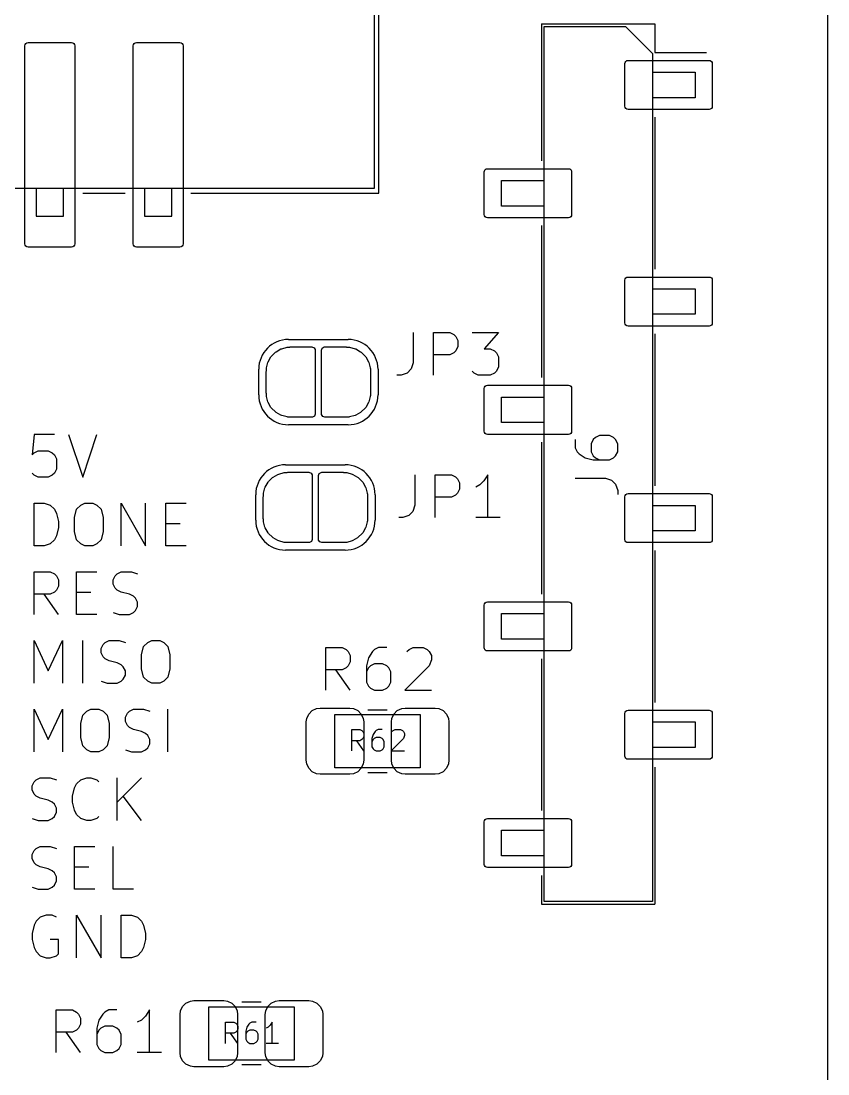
# Model space of a CAD drawing. Header units: millimetres. Extents: x 132 to 276, y -210 to -42.
# Drawn here: x 256.56 to 275.5, y -101.75 to -77.06 of the extents above; entities that cross this region are included whole.
import ezdxf

# ---------------------------------------------------------------- set-up
doc = ezdxf.new("R2010")
doc.units = ezdxf.units.MM
for name, color, linetype in [('BLACK', 7, 'CONTINUOUS'), ('GRAY3', 9, 'CONTINUOUS'), ('LYELLOW', 51, 'CONTINUOUS'), ('WHITE', 7, 'CONTINUOUS')]:
    doc.layers.add(name, color=color, linetype=linetype)

msp = doc.modelspace()

# ---------------------------------------------------------------- linework, layer by layer
at = {"layer": 'BLACK', "linetype": 'CONTINUOUS'}
for p, q in [((256.655, -77.64), (256.660709, -77.611299)), ((256.655, -82.29), (256.655, -77.64)), ((256.660709, -77.611299), (256.676967, -77.586967)), ((256.676967, -77.586967), (256.701299, -77.570709)), ((256.701299, -77.570709), (256.73, -77.565)), ((256.73, -77.565), (257.75, -77.565)), ((257.75, -77.565), (257.778701, -77.570709)), ((257.778701, -77.570709), (257.803033, -77.586967)), ((257.803033, -77.586967), (257.819291, -77.611299)), ((257.819291, -77.611299), (257.825, -77.64)), ((257.825, -77.64), (257.825, -82.29)), ((259.195, -77.64), (259.200709, -77.611299)), ((259.195, -82.29), (259.195, -77.64)), ((259.200709, -77.611299), (259.216967, -77.586967)), ((259.216967, -77.586967), (259.241299, -77.570709)), ((259.241299, -77.570709), (259.27, -77.565)), ((259.27, -77.565), (260.29, -77.565)), ((260.29, -77.565), (260.318701, -77.570709)), ((260.318701, -77.570709), (260.343033, -77.586967)), ((260.343033, -77.586967), (260.359291, -77.611299)), ((260.359291, -77.611299), (260.365, -77.64)), ((260.365, -77.64), (260.365, -82.29)), ((270.740709, -78.031299), (270.756967, -78.006967)), ((270.756967, -78.006967), (270.781299, -77.990709)), ((270.781299, -77.990709), (270.81, -77.985)), ((270.81, -77.985), (272.71, -77.985)), ((272.71, -77.985), (272.738701, -77.990709)), ((272.738701, -77.990709), (272.763033, -78.006967)), ((272.763033, -78.006967), (272.779291, -78.031299)), ((270.735, -78.06), (270.740709, -78.031299)), ((270.735, -79.06), (270.735, -78.06)), ((272.779291, -78.031299), (272.785, -78.06)), ((272.785, -78.06), (272.785, -79.06)), ((270.740709, -79.088701), (270.735, -79.06)), ((270.756967, -79.113033), (270.740709, -79.088701)), ((270.781299, -79.129291), (270.756967, -79.113033)), ((270.81, -79.135), (270.781299, -79.129291)), ((272.71, -79.135), (270.81, -79.135)), ((272.738701, -79.129291), (272.71, -79.135)), ((272.763033, -79.113033), (272.738701, -79.129291)), ((272.779291, -79.088701), (272.763033, -79.113033)), ((272.785, -79.06), (272.779291, -79.088701)), ((267.435, -80.6), (267.440709, -80.571299)), ((267.435, -81.6), (267.435, -80.6)), ((267.440709, -80.571299), (267.456967, -80.546967)), ((267.456967, -80.546967), (267.481299, -80.530709)), ((267.481299, -80.530709), (267.51, -80.525)), ((267.51, -80.525), (269.41, -80.525)), ((269.41, -80.525), (269.438701, -80.530709)), ((269.438701, -80.530709), (269.463033, -80.546967)), ((269.463033, -80.546967), (269.479291, -80.571299)), ((269.479291, -80.571299), (269.485, -80.6)), ((269.485, -80.6), (269.485, -81.6)), ((267.440709, -81.628701), (267.435, -81.6)), ((267.456967, -81.653033), (267.440709, -81.628701)), ((267.481299, -81.669291), (267.456967, -81.653033)), ((267.51, -81.675), (267.481299, -81.669291)), ((269.41, -81.675), (267.51, -81.675)), ((269.438701, -81.669291), (269.41, -81.675)), ((269.463033, -81.653033), (269.438701, -81.669291)), ((269.479291, -81.628701), (269.463033, -81.653033)), ((269.485, -81.6), (269.479291, -81.628701)), ((256.660709, -82.318701), (256.655, -82.29)), ((256.676967, -82.343033), (256.660709, -82.318701)), ((256.701299, -82.359291), (256.676967, -82.343033)), ((256.73, -82.365), (256.701299, -82.359291)), ((257.75, -82.365), (256.73, -82.365)), ((257.778701, -82.359291), (257.75, -82.365)), ((257.803033, -82.343033), (257.778701, -82.359291)), ((257.819291, -82.318701), (257.803033, -82.343033)), ((257.825, -82.29), (257.819291, -82.318701)), ((259.200709, -82.318701), (259.195, -82.29)), ((259.216967, -82.343033), (259.200709, -82.318701)), ((259.241299, -82.359291), (259.216967, -82.343033)), ((259.27, -82.365), (259.241299, -82.359291)), ((260.29, -82.365), (259.27, -82.365)), ((260.318701, -82.359291), (260.29, -82.365)), ((260.343033, -82.343033), (260.318701, -82.359291)), ((260.359291, -82.318701), (260.343033, -82.343033)), ((260.365, -82.29), (260.359291, -82.318701)), ((270.735, -83.14), (270.740709, -83.111299)), ((270.735, -84.14), (270.735, -83.14)), ((270.740709, -83.111299), (270.756967, -83.086967)), ((270.756967, -83.086967), (270.781299, -83.070709)), ((270.781299, -83.070709), (270.81, -83.065)), ((270.81, -83.065), (272.71, -83.065)), ((272.71, -83.065), (272.738701, -83.070709)), ((272.738701, -83.070709), (272.763033, -83.086967)), ((272.763033, -83.086967), (272.779291, -83.111299)), ((272.779291, -83.111299), (272.785, -83.14)), ((272.785, -83.14), (272.785, -84.14)), ((270.740709, -84.168701), (270.735, -84.14)), ((270.756967, -84.193033), (270.740709, -84.168701)), ((270.781299, -84.209291), (270.756967, -84.193033)), ((272.763033, -84.193033), (272.738701, -84.209291)), ((272.779291, -84.168701), (272.763033, -84.193033)), ((272.785, -84.14), (272.779291, -84.168701)), ((270.81, -84.215), (270.781299, -84.209291)), ((272.71, -84.215), (270.81, -84.215)), ((272.738701, -84.209291), (272.71, -84.215)), ((262.363108, -85.051158), (262.428371, -84.938119)), ((262.428371, -84.938119), (262.44029, -84.922586)), ((262.44029, -84.922586), (262.532586, -84.83029)), ((262.532586, -84.83029), (262.548119, -84.818371)), ((262.548119, -84.818371), (262.661158, -84.753108)), ((262.661158, -84.753108), (262.679247, -84.745615)), ((262.679247, -84.745615), (262.805326, -84.711833)), ((262.805326, -84.711833), (262.824737, -84.709278)), ((262.824737, -84.709278), (262.871539, -84.709278)), ((262.871539, -84.709278), (262.876976, -84.706139)), ((262.876976, -84.706139), (262.89, -84.705)), ((262.89, -84.705), (263.39, -84.705)), ((263.39, -84.705), (263.438209, -84.722547)), ((263.438209, -84.722547), (263.463861, -84.766976)), ((263.463861, -84.766976), (263.465, -84.78)), ((263.465, -84.78), (263.465, -86.28)), ((263.615, -84.78), (263.632547, -84.731791)), ((263.615, -86.28), (263.615, -84.78)), ((263.632547, -84.731791), (263.676976, -84.706139)), ((263.676976, -84.706139), (263.69, -84.705)), ((263.69, -84.705), (264.19, -84.705)), ((264.19, -84.705), (264.201753, -84.709278)), ((264.201753, -84.709278), (264.255263, -84.709278)), ((264.255263, -84.709278), (264.274674, -84.711833)), ((264.274674, -84.711833), (264.400753, -84.745615)), ((264.400753, -84.745615), (264.418842, -84.753108)), ((264.418842, -84.753108), (264.531881, -84.818371)), ((264.531881, -84.818371), (264.547414, -84.83029)), ((264.547414, -84.83029), (264.63971, -84.922586)), ((264.63971, -84.922586), (264.651629, -84.938119)), ((264.651629, -84.938119), (264.716892, -85.051158)), ((262.321833, -85.195326), (262.355615, -85.069247)), ((262.355615, -85.069247), (262.363108, -85.051158)), ((264.716892, -85.051158), (264.724385, -85.069247)), ((264.724385, -85.069247), (264.758167, -85.195326)), ((262.315, -85.28), (262.319278, -85.268246)), ((262.315, -85.78), (262.315, -85.28)), ((262.319278, -85.214737), (262.321833, -85.195326)), ((262.319278, -85.268246), (262.319278, -85.214737)), ((264.758167, -85.195326), (264.760722, -85.214737)), ((264.760722, -85.214737), (264.760722, -85.261539)), ((264.760722, -85.261539), (264.763861, -85.266976)), ((264.763861, -85.266976), (264.765, -85.28)), ((264.765, -85.28), (264.765, -85.78)), ((267.435, -85.68), (267.440709, -85.651299)), ((267.435, -86.68), (267.435, -85.68)), ((267.440709, -85.651299), (267.456967, -85.626967)), ((267.456967, -85.626967), (267.481299, -85.610709)), ((267.481299, -85.610709), (267.51, -85.605)), ((267.51, -85.605), (269.41, -85.605)), ((269.41, -85.605), (269.438701, -85.610709)), ((269.438701, -85.610709), (269.463033, -85.626967)), ((269.463033, -85.626967), (269.479291, -85.651299)), ((269.479291, -85.651299), (269.485, -85.68)), ((269.485, -85.68), (269.485, -86.68)), ((262.316139, -85.793024), (262.315, -85.78)), ((262.319278, -85.79846), (262.316139, -85.793024)), ((262.319278, -85.845263), (262.319278, -85.79846)), ((262.321833, -85.864674), (262.319278, -85.845263)), ((262.355615, -85.990753), (262.321833, -85.864674)), ((264.758167, -85.864674), (264.724385, -85.990753)), ((264.760722, -85.845263), (264.758167, -85.864674)), ((264.765, -85.78), (264.760722, -85.791753)), ((264.760722, -85.791753), (264.760722, -85.845263)), ((262.363108, -86.008842), (262.355615, -85.990753)), ((262.428371, -86.121881), (262.363108, -86.008842)), ((262.44029, -86.137414), (262.428371, -86.121881)), ((262.532586, -86.22971), (262.44029, -86.137414)), ((264.63971, -86.137414), (264.547414, -86.22971)), ((264.651629, -86.121881), (264.63971, -86.137414)), ((264.716892, -86.008842), (264.651629, -86.121881)), ((264.724385, -85.990753), (264.716892, -86.008842)), ((262.548119, -86.241629), (262.532586, -86.22971)), ((262.661158, -86.306892), (262.548119, -86.241629)), ((262.679247, -86.314385), (262.661158, -86.306892)), ((262.805326, -86.348167), (262.679247, -86.314385)), ((262.824737, -86.350722), (262.805326, -86.348167)), ((262.878247, -86.350722), (262.824737, -86.350722)), ((262.89, -86.355), (262.878247, -86.350722)), ((263.39, -86.355), (262.89, -86.355)), ((263.403024, -86.353861), (263.39, -86.355)), ((263.447453, -86.328209), (263.403024, -86.353861)), ((263.465, -86.28), (263.447453, -86.328209)), ((263.616139, -86.293024), (263.615, -86.28)), ((263.641791, -86.337453), (263.616139, -86.293024)), ((263.69, -86.355), (263.641791, -86.337453)), ((264.19, -86.355), (263.69, -86.355)), ((264.203024, -86.353861), (264.19, -86.355)), ((264.208461, -86.350722), (264.203024, -86.353861)), ((264.255263, -86.350722), (264.208461, -86.350722)), ((264.274674, -86.348167), (264.255263, -86.350722)), ((264.400753, -86.314385), (264.274674, -86.348167)), ((264.418842, -86.306892), (264.400753, -86.314385)), ((264.531881, -86.241629), (264.418842, -86.306892)), ((264.547414, -86.22971), (264.531881, -86.241629)), ((267.440709, -86.708701), (267.435, -86.68)), ((267.456967, -86.733033), (267.440709, -86.708701)), ((267.481299, -86.749291), (267.456967, -86.733033)), ((267.51, -86.755), (267.481299, -86.749291)), ((269.41, -86.755), (267.51, -86.755)), ((269.438701, -86.749291), (269.41, -86.755)), ((269.463033, -86.733033), (269.438701, -86.749291)), ((269.479291, -86.708701), (269.463033, -86.733033)), ((269.485, -86.68), (269.479291, -86.708701)), ((262.609247, -87.685615), (262.735326, -87.651833)), ((262.735326, -87.651833), (262.754737, -87.649278)), ((262.754737, -87.649278), (262.801539, -87.649278)), ((262.801539, -87.649278), (262.806976, -87.646139)), ((262.806976, -87.646139), (262.82, -87.645)), ((262.82, -87.645), (263.32, -87.645)), ((263.32, -87.645), (263.368209, -87.662547)), ((263.562547, -87.671791), (263.606976, -87.646139)), ((263.606976, -87.646139), (263.62, -87.645)), ((263.62, -87.645), (264.12, -87.645)), ((264.12, -87.645), (264.131753, -87.649278)), ((264.131753, -87.649278), (264.185263, -87.649278)), ((264.185263, -87.649278), (264.204674, -87.651833)), ((264.204674, -87.651833), (264.330753, -87.685615)), ((262.293108, -87.991158), (262.358371, -87.878119)), ((262.358371, -87.878119), (262.37029, -87.862586)), ((262.37029, -87.862586), (262.462586, -87.77029)), ((262.462586, -87.77029), (262.478119, -87.758371)), ((262.478119, -87.758371), (262.591158, -87.693108)), ((262.591158, -87.693108), (262.609247, -87.685615)), ((263.368209, -87.662547), (263.393861, -87.706976)), ((263.393861, -87.706976), (263.395, -87.72)), ((263.395, -87.72), (263.395, -89.22)), ((263.545, -87.72), (263.562547, -87.671791)), ((263.545, -89.22), (263.545, -87.72)), ((264.330753, -87.685615), (264.348842, -87.693108)), ((264.348842, -87.693108), (264.461881, -87.758371)), ((264.461881, -87.758371), (264.477414, -87.77029)), ((264.477414, -87.77029), (264.56971, -87.862586)), ((264.56971, -87.862586), (264.581629, -87.878119)), ((264.581629, -87.878119), (264.646892, -87.991158)), ((262.249278, -88.154737), (262.251833, -88.135326)), ((262.251833, -88.135326), (262.285615, -88.009247)), ((262.285615, -88.009247), (262.293108, -87.991158)), ((264.646892, -87.991158), (264.654385, -88.009247)), ((264.654385, -88.009247), (264.688167, -88.135326)), ((264.688167, -88.135326), (264.690722, -88.154737)), ((270.756967, -88.166967), (270.781299, -88.150709)), ((270.781299, -88.150709), (270.81, -88.145)), ((270.81, -88.145), (272.71, -88.145)), ((272.71, -88.145), (272.738701, -88.150709)), ((272.738701, -88.150709), (272.763033, -88.166967)), ((262.245, -88.22), (262.249278, -88.208246)), ((262.245, -88.72), (262.245, -88.22)), ((262.249278, -88.208246), (262.249278, -88.154737)), ((264.690722, -88.154737), (264.690722, -88.201539)), ((264.690722, -88.201539), (264.693861, -88.206976)), ((264.693861, -88.206976), (264.695, -88.22)), ((264.695, -88.22), (264.695, -88.72)), ((270.735, -88.22), (270.740709, -88.191299)), ((270.735, -89.22), (270.735, -88.22)), ((270.740709, -88.191299), (270.756967, -88.166967)), ((272.763033, -88.166967), (272.779291, -88.191299)), ((272.779291, -88.191299), (272.785, -88.22)), ((272.785, -88.22), (272.785, -89.22)), ((262.246139, -88.733024), (262.245, -88.72)), ((262.249278, -88.73846), (262.246139, -88.733024)), ((262.249278, -88.785263), (262.249278, -88.73846)), ((262.251833, -88.804674), (262.249278, -88.785263)), ((262.285615, -88.930753), (262.251833, -88.804674)), ((264.688167, -88.804674), (264.654385, -88.930753)), ((264.690722, -88.785263), (264.688167, -88.804674)), ((264.695, -88.72), (264.690722, -88.731753)), ((264.690722, -88.731753), (264.690722, -88.785263)), ((262.293108, -88.948842), (262.285615, -88.930753)), ((262.358371, -89.061881), (262.293108, -88.948842)), ((262.37029, -89.077414), (262.358371, -89.061881)), ((262.462586, -89.16971), (262.37029, -89.077414)), ((264.56971, -89.077414), (264.477414, -89.16971)), ((264.581629, -89.061881), (264.56971, -89.077414)), ((264.646892, -88.948842), (264.581629, -89.061881)), ((264.654385, -88.930753), (264.646892, -88.948842)), ((262.478119, -89.181629), (262.462586, -89.16971)), ((262.591158, -89.246892), (262.478119, -89.181629)), ((262.609247, -89.254385), (262.591158, -89.246892)), ((262.735326, -89.288167), (262.609247, -89.254385)), ((262.754737, -89.290722), (262.735326, -89.288167)), ((262.808247, -89.290722), (262.754737, -89.290722)), ((262.82, -89.295), (262.808247, -89.290722)), ((263.32, -89.295), (262.82, -89.295)), ((263.333024, -89.293861), (263.32, -89.295)), ((263.377453, -89.268209), (263.333024, -89.293861)), ((263.395, -89.22), (263.377453, -89.268209)), ((263.546139, -89.233024), (263.545, -89.22)), ((263.571791, -89.277453), (263.546139, -89.233024)), ((263.62, -89.295), (263.571791, -89.277453)), ((264.12, -89.295), (263.62, -89.295)), ((264.133024, -89.293861), (264.12, -89.295)), ((264.138461, -89.290722), (264.133024, -89.293861)), ((264.185263, -89.290722), (264.138461, -89.290722)), ((264.204674, -89.288167), (264.185263, -89.290722)), ((264.330753, -89.254385), (264.204674, -89.288167)), ((264.348842, -89.246892), (264.330753, -89.254385)), ((264.461881, -89.181629), (264.348842, -89.246892)), ((264.477414, -89.16971), (264.461881, -89.181629)), ((270.740709, -89.248701), (270.735, -89.22)), ((270.756967, -89.273033), (270.740709, -89.248701)), ((270.781299, -89.289291), (270.756967, -89.273033)), ((270.81, -89.295), (270.781299, -89.289291)), ((272.71, -89.295), (270.81, -89.295)), ((272.738701, -89.289291), (272.71, -89.295)), ((272.763033, -89.273033), (272.738701, -89.289291)), ((272.779291, -89.248701), (272.763033, -89.273033)), ((272.785, -89.22), (272.779291, -89.248701)), ((267.435, -90.76), (267.440709, -90.731299)), ((267.435, -91.76), (267.435, -90.76)), ((267.440709, -90.731299), (267.456967, -90.706967)), ((267.456967, -90.706967), (267.481299, -90.690709)), ((267.481299, -90.690709), (267.51, -90.685)), ((267.51, -90.685), (269.41, -90.685)), ((269.41, -90.685), (269.438701, -90.690709)), ((269.438701, -90.690709), (269.463033, -90.706967)), ((269.463033, -90.706967), (269.479291, -90.731299)), ((269.479291, -90.731299), (269.485, -90.76)), ((269.485, -90.76), (269.485, -91.76)), ((267.440709, -91.788701), (267.435, -91.76)), ((267.456967, -91.813033), (267.440709, -91.788701)), ((267.481299, -91.829291), (267.456967, -91.813033)), ((267.51, -91.835), (267.481299, -91.829291)), ((269.41, -91.835), (267.51, -91.835)), ((269.438701, -91.829291), (269.41, -91.835)), ((269.463033, -91.813033), (269.438701, -91.829291)), ((269.479291, -91.788701), (269.463033, -91.813033)), ((269.485, -91.76), (269.479291, -91.788701)), ((263.266074, -93.415883), (263.313775, -93.313587)), ((263.313775, -93.313587), (263.393587, -93.233775)), ((263.393587, -93.233775), (263.495883, -93.186074)), ((263.495883, -93.186074), (263.58, -93.175001)), ((263.58, -93.175001), (264.280001, -93.175)), ((264.280001, -93.175), (264.364117, -93.186074)), ((264.364117, -93.186074), (264.466413, -93.233775)), ((264.466413, -93.233775), (264.546225, -93.313587)), ((264.546225, -93.313587), (264.593926, -93.415883)), ((265.266074, -93.415883), (265.313775, -93.313587)), ((265.313775, -93.313587), (265.393587, -93.233775)), ((265.393587, -93.233775), (265.495883, -93.186074)), ((265.495883, -93.186074), (265.58, -93.175001)), ((265.58, -93.175001), (266.280001, -93.175)), ((266.280001, -93.175), (266.364117, -93.186074)), ((266.364117, -93.186074), (266.466413, -93.233775)), ((266.466413, -93.233775), (266.546225, -93.313587)), ((266.546225, -93.313587), (266.593926, -93.415883)), ((270.735, -93.3), (270.740709, -93.271299)), ((270.735, -94.3), (270.735, -93.3)), ((270.740709, -93.271299), (270.756967, -93.246967)), ((270.756967, -93.246967), (270.781299, -93.230709)), ((270.781299, -93.230709), (270.81, -93.225)), ((270.81, -93.225), (272.71, -93.225)), ((272.71, -93.225), (272.738701, -93.230709)), ((272.738701, -93.230709), (272.763033, -93.246967)), ((272.763033, -93.246967), (272.779291, -93.271299)), ((272.779291, -93.271299), (272.785, -93.3)), ((272.785, -93.3), (272.785, -94.3)), ((263.255, -93.499999), (263.266074, -93.415883)), ((263.255001, -94.4), (263.255, -93.499999)), ((264.593926, -93.415883), (264.604999, -93.5)), ((264.604999, -93.5), (264.605, -94.400001)), ((265.255, -93.499999), (265.266074, -93.415883)), ((265.255001, -94.4), (265.255, -93.499999)), ((266.593926, -93.415883), (266.604999, -93.5)), ((266.604999, -93.5), (266.605, -94.400001)), ((270.740709, -94.328701), (270.735, -94.3)), ((272.785, -94.3), (272.779291, -94.328701)), ((263.266074, -94.484117), (263.255001, -94.4)), ((263.313775, -94.586413), (263.266074, -94.484117)), ((264.593926, -94.484117), (264.546225, -94.586413)), ((264.605, -94.400001), (264.593926, -94.484117)), ((265.266074, -94.484117), (265.255001, -94.4)), ((265.313775, -94.586413), (265.266074, -94.484117)), ((266.593926, -94.484117), (266.546225, -94.586413)), ((266.605, -94.400001), (266.593926, -94.484117)), ((270.756967, -94.353033), (270.740709, -94.328701)), ((270.781299, -94.369291), (270.756967, -94.353033)), ((270.81, -94.375), (270.781299, -94.369291)), ((272.71, -94.375), (270.81, -94.375)), ((272.738701, -94.369291), (272.71, -94.375)), ((272.763033, -94.353033), (272.738701, -94.369291)), ((272.779291, -94.328701), (272.763033, -94.353033)), ((263.393587, -94.666225), (263.313775, -94.586413)), ((263.495883, -94.713926), (263.393587, -94.666225)), ((263.579999, -94.725), (263.495883, -94.713926)), ((264.28, -94.724999), (263.579999, -94.725)), ((264.364117, -94.713926), (264.28, -94.724999)), ((264.466413, -94.666225), (264.364117, -94.713926)), ((264.546225, -94.586413), (264.466413, -94.666225)), ((265.393587, -94.666225), (265.313775, -94.586413)), ((265.495883, -94.713926), (265.393587, -94.666225)), ((265.579999, -94.725), (265.495883, -94.713926)), ((266.28, -94.724999), (265.579999, -94.725)), ((266.364117, -94.713926), (266.28, -94.724999)), ((266.466413, -94.666225), (266.364117, -94.713926)), ((266.546225, -94.586413), (266.466413, -94.666225)), ((267.440709, -95.811299), (267.456967, -95.786967)), ((267.456967, -95.786967), (267.481299, -95.770709)), ((267.481299, -95.770709), (267.51, -95.765)), ((267.51, -95.765), (269.41, -95.765)), ((269.41, -95.765), (269.438701, -95.770709)), ((269.438701, -95.770709), (269.463033, -95.786967)), ((269.463033, -95.786967), (269.479291, -95.811299)), ((267.435, -95.84), (267.440709, -95.811299)), ((267.435, -96.84), (267.435, -95.84)), ((269.479291, -95.811299), (269.485, -95.84)), ((269.485, -95.84), (269.485, -96.84)), ((267.440709, -96.868701), (267.435, -96.84)), ((267.456967, -96.893033), (267.440709, -96.868701)), ((267.481299, -96.909291), (267.456967, -96.893033)), ((267.51, -96.915), (267.481299, -96.909291)), ((269.41, -96.915), (267.51, -96.915)), ((269.438701, -96.909291), (269.41, -96.915)), ((269.463033, -96.893033), (269.438701, -96.909291)), ((269.479291, -96.868701), (269.463033, -96.893033)), ((269.485, -96.84), (269.479291, -96.868701)), ((260.306074, -100.275883), (260.353775, -100.173587)), ((260.353775, -100.173587), (260.433587, -100.093775)), ((260.433587, -100.093775), (260.535883, -100.046074)), ((260.535883, -100.046074), (260.62, -100.035001)), ((260.62, -100.035001), (261.320001, -100.035)), ((261.320001, -100.035), (261.404117, -100.046074)), ((261.404117, -100.046074), (261.506413, -100.093775)), ((261.506413, -100.093775), (261.586225, -100.173587)), ((261.586225, -100.173587), (261.633926, -100.275883)), ((262.306074, -100.275883), (262.353775, -100.173587)), ((262.353775, -100.173587), (262.433587, -100.093775)), ((262.433587, -100.093775), (262.535883, -100.046074)), ((262.535883, -100.046074), (262.62, -100.035001)), ((262.62, -100.035001), (263.320001, -100.035)), ((263.320001, -100.035), (263.404117, -100.046074)), ((263.404117, -100.046074), (263.506413, -100.093775)), ((263.506413, -100.093775), (263.586225, -100.173587)), ((263.586225, -100.173587), (263.633926, -100.275883)), ((260.295, -100.359999), (260.306074, -100.275883)), ((260.295001, -101.26), (260.295, -100.359999)), ((261.633926, -100.275883), (261.644999, -100.36)), ((261.644999, -100.36), (261.645, -101.260001)), ((262.295, -100.359999), (262.306074, -100.275883)), ((262.295001, -101.26), (262.295, -100.359999)), ((263.633926, -100.275883), (263.644999, -100.36)), ((263.644999, -100.36), (263.645, -101.260001)), ((260.306074, -101.344117), (260.295001, -101.26)), ((260.353775, -101.446413), (260.306074, -101.344117)), ((260.433587, -101.526225), (260.353775, -101.446413)), ((261.586225, -101.446413), (261.506413, -101.526225)), ((261.633926, -101.344117), (261.586225, -101.446413)), ((261.645, -101.260001), (261.633926, -101.344117)), ((262.306074, -101.344117), (262.295001, -101.26)), ((262.353775, -101.446413), (262.306074, -101.344117)), ((262.433587, -101.526225), (262.353775, -101.446413)), ((263.586225, -101.446413), (263.506413, -101.526225)), ((263.633926, -101.344117), (263.586225, -101.446413)), ((263.645, -101.260001), (263.633926, -101.344117)), ((260.535883, -101.573926), (260.433587, -101.526225)), ((260.619999, -101.585), (260.535883, -101.573926)), ((261.32, -101.584999), (260.619999, -101.585)), ((261.404117, -101.573926), (261.32, -101.584999)), ((261.506413, -101.526225), (261.404117, -101.573926)), ((262.535883, -101.573926), (262.433587, -101.526225)), ((262.619999, -101.585), (262.535883, -101.573926)), ((263.32, -101.584999), (262.619999, -101.585)), ((263.404117, -101.573926), (263.32, -101.584999)), ((263.506413, -101.526225), (263.404117, -101.573926))]:
    msp.add_line(p, q, dxfattribs=at)
at = {"layer": 'GRAY3', "linetype": 'CONTINUOUS'}
for p, q in [((264.85, -72.09), (264.85, -80.99)), ((268.84, -97.71), (268.84, -77.19)), ((268.84, -77.19), (270.745, -77.19)), ((270.745, -77.19), (271.38, -77.825)), ((271.38, -77.825), (271.38, -97.71)), ((271.38, -78.26), (272.38, -78.26)), ((272.38, -78.26), (272.38, -78.86)), ((272.38, -78.86), (271.38, -78.86)), ((264.85, -80.99), (237.93, -80.99)), ((256.92, -80.99), (256.92, -81.64)), ((257.56, -81.64), (257.56, -80.99)), ((259.46, -80.99), (259.46, -81.64)), ((260.1, -81.64), (260.1, -80.99)), ((267.84, -81.4), (267.84, -80.8)), ((267.84, -80.8), (268.84, -80.8)), ((268.84, -81.4), (267.84, -81.4)), ((256.92, -81.64), (257.56, -81.64)), ((259.46, -81.64), (260.1, -81.64)), ((271.38, -83.34), (272.38, -83.34)), ((272.38, -83.34), (272.38, -83.94)), ((272.38, -83.94), (271.38, -83.94)), ((267.84, -86.48), (267.84, -85.88)), ((267.84, -85.88), (268.84, -85.88)), ((268.84, -86.48), (267.84, -86.48)), ((269.564819, -86.878571), (269.564819, -87.069047)), ((269.99339, -86.878571), (269.945771, -86.973809)), ((270.041009, -86.830952), (269.99339, -86.878571)), ((270.136247, -86.783333), (270.041009, -86.830952)), ((270.374342, -86.783333), (270.136247, -86.783333)), ((270.46958, -86.830952), (270.374342, -86.783333)), ((270.5172, -86.878571), (270.46958, -86.830952)), ((270.564819, -86.973809), (270.5172, -86.878571)), ((269.564819, -87.069047), (269.612438, -87.164285)), ((269.612438, -87.164285), (269.660057, -87.211904)), ((269.945771, -86.973809), (269.945771, -87.164285)), ((269.945771, -87.164285), (269.99339, -87.259523)), ((270.5172, -87.259523), (270.564819, -87.164285)), ((270.564819, -87.164285), (270.564819, -86.973809)), ((269.660057, -87.211904), (269.802914, -87.307142)), ((269.802914, -87.307142), (269.99339, -87.354761)), ((269.99339, -87.259523), (270.041009, -87.307142)), ((269.99339, -87.354761), (270.374342, -87.354761)), ((270.041009, -87.307142), (270.136247, -87.354761)), ((270.374342, -87.354761), (270.46958, -87.307142)), ((270.46958, -87.307142), (270.5172, -87.259523)), ((269.564819, -87.783333), (270.279104, -87.783333)), ((270.279104, -87.783333), (270.421961, -87.830952)), ((270.421961, -87.830952), (270.5172, -87.92619)), ((270.5172, -87.92619), (270.564819, -88.069047)), ((270.564819, -88.069047), (270.564819, -88.164285)), ((271.38, -88.42), (272.38, -88.42)), ((272.38, -88.42), (272.38, -89.02)), ((272.38, -89.02), (271.38, -89.02)), ((267.84, -91.56), (267.84, -90.96)), ((267.84, -90.96), (268.84, -90.96)), ((268.84, -91.56), (267.84, -91.56)), ((263.93, -93.325), (265.93, -93.325)), ((263.93, -94.575), (263.93, -93.325)), ((265.93, -93.325), (265.93, -94.575)), ((271.38, -93.5), (272.38, -93.5)), ((272.38, -93.5), (272.38, -94.1)), ((264.322857, -94.177149), (264.322857, -93.677149)), ((264.322857, -93.677149), (264.513333, -93.677149)), ((264.513333, -93.677149), (264.560952, -93.700959)), ((264.560952, -93.700959), (264.584762, -93.724768)), ((264.584762, -93.724768), (264.608571, -93.772387)), ((264.608571, -93.772387), (264.608571, -93.843816)), ((264.822857, -93.796197), (264.799048, -93.891435)), ((264.870476, -93.724768), (264.822857, -93.796197)), ((264.894286, -93.700959), (264.870476, -93.724768)), ((264.941905, -93.677149), (264.894286, -93.700959)), ((265.037143, -93.677149), (264.941905, -93.677149)), ((265.275238, -93.724768), (265.299047, -93.700959)), ((265.299047, -93.700959), (265.346666, -93.677149)), ((265.346666, -93.677149), (265.465714, -93.677149)), ((265.465714, -93.677149), (265.513333, -93.700959)), ((265.513333, -93.700959), (265.537142, -93.724768)), ((265.537142, -93.724768), (265.560952, -93.772387)), ((265.560952, -93.820006), (265.537142, -93.891435)), ((265.560952, -93.772387), (265.560952, -93.820006)), ((264.513333, -93.939054), (264.322857, -93.939054)), ((264.608571, -94.177149), (264.441905, -93.939054)), ((264.560952, -93.915244), (264.513333, -93.939054)), ((264.584762, -93.891435), (264.560952, -93.915244)), ((264.608571, -93.843816), (264.584762, -93.891435)), ((264.799048, -93.891435), (264.799048, -94.081911)), ((264.822857, -93.915244), (264.799048, -93.962863)), ((264.846667, -93.891435), (264.822857, -93.915244)), ((264.894286, -93.867625), (264.846667, -93.891435)), ((264.989524, -93.867625), (264.894286, -93.867625)), ((265.037143, -93.891435), (264.989524, -93.867625)), ((265.060952, -93.915244), (265.037143, -93.891435)), ((265.084762, -93.962863), (265.060952, -93.915244)), ((265.084762, -94.081911), (265.084762, -93.962863)), ((265.537142, -93.891435), (265.251428, -94.177149)), ((264.799048, -94.081911), (264.822857, -94.12953)), ((264.822857, -94.12953), (264.846667, -94.15334)), ((264.846667, -94.15334), (264.894286, -94.177149)), ((264.894286, -94.177149), (264.989524, -94.177149)), ((264.989524, -94.177149), (265.037143, -94.15334)), ((265.037143, -94.15334), (265.060952, -94.12953)), ((265.060952, -94.12953), (265.084762, -94.081911)), ((265.251428, -94.177149), (265.560952, -94.177149)), ((272.38, -94.1), (271.38, -94.1)), ((265.93, -94.575), (263.93, -94.575)), ((267.84, -96.64), (267.84, -96.04)), ((267.84, -96.04), (268.84, -96.04)), ((268.84, -96.64), (267.84, -96.64)), ((271.38, -97.71), (268.84, -97.71)), ((260.97, -100.185), (262.97, -100.185)), ((260.97, -101.435), (260.97, -100.185)), ((262.97, -100.185), (262.97, -101.435)), ((261.362857, -101.037149), (261.362857, -100.537149)), ((261.362857, -100.537149), (261.553333, -100.537149)), ((261.553333, -100.537149), (261.600952, -100.560959)), ((261.600952, -100.560959), (261.624762, -100.584768)), ((261.624762, -100.584768), (261.648571, -100.632387)), ((261.648571, -100.703816), (261.624762, -100.751435)), ((261.648571, -100.632387), (261.648571, -100.703816)), ((261.862857, -100.656197), (261.839048, -100.751435)), ((261.910476, -100.584768), (261.862857, -100.656197)), ((261.934286, -100.727625), (261.886667, -100.751435)), ((261.934286, -100.560959), (261.910476, -100.584768)), ((261.981905, -100.537149), (261.934286, -100.560959)), ((262.029524, -100.727625), (261.934286, -100.727625)), ((262.077143, -100.537149), (261.981905, -100.537149)), ((262.077143, -100.751435), (262.029524, -100.727625)), ((262.362857, -100.656197), (262.315238, -100.680006)), ((262.410476, -100.608578), (262.362857, -100.656197)), ((262.458095, -100.537149), (262.410476, -100.608578)), ((262.458095, -101.037149), (262.458095, -100.537149)), ((261.553333, -100.799054), (261.362857, -100.799054)), ((261.648571, -101.037149), (261.481905, -100.799054)), ((261.600952, -100.775244), (261.553333, -100.799054)), ((261.624762, -100.751435), (261.600952, -100.775244)), ((261.839048, -100.751435), (261.839048, -100.941911)), ((261.862857, -100.775244), (261.839048, -100.822863)), ((261.839048, -100.941911), (261.862857, -100.98953)), ((261.886667, -100.751435), (261.862857, -100.775244)), ((261.862857, -100.98953), (261.886667, -101.01334)), ((262.100952, -100.775244), (262.077143, -100.751435)), ((262.077143, -101.01334), (262.100952, -100.98953)), ((262.124762, -100.822863), (262.100952, -100.775244)), ((262.100952, -100.98953), (262.124762, -100.941911)), ((262.124762, -100.941911), (262.124762, -100.822863)), ((261.886667, -101.01334), (261.934286, -101.037149)), ((261.934286, -101.037149), (262.029524, -101.037149)), ((262.029524, -101.037149), (262.077143, -101.01334)), ((262.600952, -101.037149), (262.315238, -101.037149)), ((262.97, -101.435), (260.97, -101.435))]:
    msp.add_line(p, q, dxfattribs=at)
at = {"layer": 'LYELLOW', "linetype": 'CONTINUOUS'}
for p, q in [((264.96, -81.1), (264.96, -71.98)), ((268.78, -77.13), (268.78, -80.34)), ((268.78, -77.13), (271.44, -77.13)), ((271.44, -77.13), (271.44, -77.8)), ((271.44, -77.8), (272.65, -77.8)), ((271.44, -79.32), (271.44, -82.88)), ((258.01, -81.1), (259.01, -81.1)), ((260.55, -81.1), (264.96, -81.1)), ((268.78, -81.86), (268.78, -85.42)), ((265.766666, -84.364819), (265.766666, -85.079104)), ((266.242857, -85.364819), (266.242857, -84.364819)), ((266.242857, -84.364819), (266.623809, -84.364819)), ((266.623809, -84.364819), (266.719047, -84.412438)), ((266.719047, -84.412438), (266.766666, -84.460057)), ((267.147619, -84.364819), (267.766666, -84.364819)), ((267.766666, -84.364819), (267.433333, -84.745771)), ((271.44, -84.4), (271.44, -87.96)), ((262.84, -84.53), (264.24, -84.53)), ((266.766666, -84.460057), (266.814285, -84.555295)), ((266.814285, -84.555295), (266.814285, -84.698152)), ((266.623809, -84.888628), (266.242857, -84.888628)), ((266.719047, -84.841009), (266.623809, -84.888628)), ((266.766666, -84.79339), (266.719047, -84.841009)), ((266.814285, -84.698152), (266.766666, -84.79339)), ((267.433333, -84.745771), (267.57619, -84.745771)), ((267.57619, -84.745771), (267.671428, -84.79339)), ((267.671428, -84.79339), (267.719047, -84.841009)), ((267.719047, -84.841009), (267.766666, -84.936247)), ((267.766666, -84.936247), (267.766666, -85.174342)), ((265.766666, -85.079104), (265.719047, -85.221961)), ((267.766666, -85.174342), (267.719047, -85.26958)), ((262.14, -85.83), (262.14, -85.23)), ((264.94, -85.23), (264.94, -85.83)), ((265.480952, -85.364819), (265.385714, -85.364819)), ((265.623809, -85.3172), (265.480952, -85.364819)), ((265.719047, -85.221961), (265.623809, -85.3172)), ((267.195238, -85.3172), (267.147619, -85.26958)), ((267.290476, -85.364819), (267.195238, -85.3172)), ((267.57619, -85.364819), (267.290476, -85.364819)), ((267.671428, -85.3172), (267.57619, -85.364819)), ((267.719047, -85.26958), (267.671428, -85.3172)), ((264.24, -86.53), (262.84, -86.53)), ((256.867731, -86.760015), (256.820112, -87.236205)), ((257.343921, -86.760015), (256.867731, -86.760015)), ((257.677255, -86.760015), (258.010588, -87.760015)), ((258.010588, -87.760015), (258.343921, -86.760015)), ((256.867731, -87.188586), (256.962969, -87.140967)), ((256.962969, -87.140967), (257.201064, -87.140967)), ((257.201064, -87.140967), (257.296302, -87.188586)), ((268.78, -86.94), (268.78, -90.5)), ((256.820112, -87.236205), (256.867731, -87.188586)), ((257.296302, -87.188586), (257.343921, -87.236205)), ((257.343921, -87.236205), (257.39154, -87.331443)), ((257.39154, -87.331443), (257.39154, -87.569538)), ((257.39154, -87.569538), (257.343921, -87.664776)), ((262.77, -87.47), (264.17, -87.47)), ((256.867731, -87.712396), (256.820112, -87.664776)), ((256.962969, -87.760015), (256.867731, -87.712396)), ((257.201064, -87.760015), (256.962969, -87.760015)), ((257.296302, -87.712396), (257.201064, -87.760015)), ((257.343921, -87.664776), (257.296302, -87.712396)), ((265.806666, -87.704819), (265.806666, -88.419104)), ((266.282857, -88.704819), (266.282857, -87.704819)), ((266.282857, -87.704819), (266.663809, -87.704819)), ((266.663809, -87.704819), (266.759047, -87.752438)), ((266.759047, -87.752438), (266.806666, -87.800057)), ((266.806666, -87.800057), (266.854285, -87.895295)), ((266.854285, -87.895295), (266.854285, -88.038152)), ((267.425714, -87.847676), (267.330476, -87.942914)), ((267.520952, -87.704819), (267.425714, -87.847676)), ((267.520952, -88.704819), (267.520952, -87.704819)), ((266.806666, -88.13339), (266.759047, -88.181009)), ((266.854285, -88.038152), (266.806666, -88.13339)), ((267.330476, -87.942914), (267.235238, -87.990533)), ((256.867731, -89.369959), (256.867731, -88.369959)), ((256.867731, -88.369959), (257.105826, -88.369959)), ((257.105826, -88.369959), (257.248683, -88.417578)), ((257.962969, -88.417578), (258.058207, -88.369959)), ((258.058207, -88.369959), (258.248683, -88.369959)), ((258.248683, -88.369959), (258.343921, -88.417578)), ((258.91535, -89.369959), (258.91535, -88.369959)), ((258.91535, -88.369959), (259.486778, -89.369959)), ((259.486778, -89.369959), (259.486778, -88.369959)), ((259.962969, -89.369959), (259.962969, -88.369959)), ((259.962969, -88.369959), (260.439159, -88.369959)), ((262.07, -88.77), (262.07, -88.17)), ((264.87, -88.17), (264.87, -88.77)), ((266.663809, -88.228628), (266.282857, -88.228628)), ((266.759047, -88.181009), (266.663809, -88.228628)), ((257.248683, -88.417578), (257.343921, -88.512816)), ((257.343921, -88.512816), (257.39154, -88.608054)), ((257.39154, -88.608054), (257.439159, -88.79853)), ((257.820112, -88.703292), (257.867731, -88.512816)), ((257.867731, -88.512816), (257.962969, -88.417578)), ((258.343921, -88.417578), (258.439159, -88.512816)), ((258.439159, -88.512816), (258.486778, -88.703292)), ((265.759047, -88.561961), (265.663809, -88.6572)), ((265.806666, -88.419104), (265.759047, -88.561961)), ((257.439159, -88.79853), (257.439159, -88.941387)), ((257.820112, -89.036625), (257.820112, -88.703292)), ((258.486778, -88.703292), (258.486778, -89.036625)), ((259.962969, -88.846149), (260.296302, -88.846149)), ((265.520952, -88.704819), (265.425714, -88.704819)), ((265.663809, -88.6572), (265.520952, -88.704819)), ((267.806666, -88.704819), (267.235238, -88.704819)), ((257.39154, -89.131863), (257.343921, -89.227101)), ((257.439159, -88.941387), (257.39154, -89.131863)), ((257.867731, -89.227101), (257.820112, -89.036625)), ((258.486778, -89.036625), (258.439159, -89.227101)), ((257.105826, -89.369959), (256.867731, -89.369959)), ((257.248683, -89.32234), (257.105826, -89.369959)), ((257.343921, -89.227101), (257.248683, -89.32234)), ((257.962969, -89.32234), (257.867731, -89.227101)), ((258.058207, -89.369959), (257.962969, -89.32234)), ((258.248683, -89.369959), (258.058207, -89.369959)), ((258.343921, -89.32234), (258.248683, -89.369959)), ((258.439159, -89.227101), (258.343921, -89.32234)), ((260.439159, -89.369959), (259.962969, -89.369959)), ((264.17, -89.47), (262.77, -89.47)), ((271.44, -89.48), (271.44, -93.04)), ((256.867731, -90.979903), (256.867731, -89.979903)), ((256.867731, -89.979903), (257.248683, -89.979903)), ((257.248683, -89.979903), (257.343921, -90.027522)), ((257.343921, -90.027522), (257.39154, -90.075141)), ((257.39154, -90.075141), (257.439159, -90.170379)), ((257.867731, -90.979903), (257.867731, -89.979903)), ((257.867731, -89.979903), (258.343921, -89.979903)), ((258.724874, -90.170379), (258.772493, -90.075141)), ((258.772493, -90.075141), (258.820112, -90.027522)), ((258.820112, -90.027522), (258.91535, -89.979903)), ((258.91535, -89.979903), (259.153445, -89.979903)), ((259.153445, -89.979903), (259.296302, -90.027522)), ((257.439159, -90.313236), (257.39154, -90.408474)), ((257.439159, -90.170379), (257.439159, -90.313236)), ((258.724874, -90.265617), (258.724874, -90.170379)), ((258.772493, -90.360855), (258.724874, -90.265617)), ((258.820112, -90.408474), (258.772493, -90.360855)), ((257.248683, -90.503712), (256.867731, -90.503712)), ((257.439159, -90.979903), (257.105826, -90.503712)), ((257.343921, -90.456093), (257.248683, -90.503712)), ((257.39154, -90.408474), (257.343921, -90.456093)), ((257.867731, -90.456093), (258.201064, -90.456093)), ((258.91535, -90.456093), (258.820112, -90.408474)), ((259.105826, -90.503712), (258.91535, -90.456093)), ((259.201064, -90.551331), (259.105826, -90.503712)), ((259.248683, -90.59895), (259.201064, -90.551331)), ((259.296302, -90.694188), (259.248683, -90.59895)), ((259.248683, -90.884664), (259.296302, -90.789426)), ((259.296302, -90.789426), (259.296302, -90.694188)), ((258.343921, -90.979903), (257.867731, -90.979903)), ((258.724874, -90.932284), (258.867731, -90.979903)), ((258.867731, -90.979903), (259.105826, -90.979903)), ((259.105826, -90.979903), (259.201064, -90.932284)), ((259.201064, -90.932284), (259.248683, -90.884664)), ((256.867731, -92.589847), (256.867731, -91.589847)), ((256.867731, -91.589847), (257.201064, -92.304132)), ((257.201064, -92.304132), (257.534397, -91.589847)), ((257.534397, -91.589847), (257.534397, -92.589847)), ((258.010588, -92.589847), (258.010588, -91.589847)), ((258.534397, -91.637466), (258.629635, -91.589847)), ((258.629635, -91.589847), (258.86773, -91.589847)), ((258.86773, -91.589847), (259.010587, -91.637466)), ((259.534397, -91.637466), (259.629635, -91.589847)), ((259.629635, -91.589847), (259.820111, -91.589847)), ((259.820111, -91.589847), (259.915349, -91.637466)), ((258.439159, -91.780323), (258.486778, -91.685085)), ((258.439159, -91.875561), (258.439159, -91.780323)), ((258.486778, -91.685085), (258.534397, -91.637466)), ((259.39154, -91.92318), (259.439159, -91.732704)), ((259.439159, -91.732704), (259.534397, -91.637466)), ((259.915349, -91.637466), (260.010587, -91.732704)), ((260.010587, -91.732704), (260.058206, -91.92318)), ((263.715714, -92.754819), (263.715714, -91.754819)), ((263.715714, -91.754819), (264.096666, -91.754819)), ((264.096666, -91.754819), (264.191904, -91.802438)), ((264.191904, -91.802438), (264.239523, -91.850057)), ((264.239523, -91.850057), (264.287142, -91.945295)), ((264.810952, -91.850057), (264.715714, -91.992914)), ((264.858571, -91.802438), (264.810952, -91.850057)), ((264.953809, -91.754819), (264.858571, -91.802438)), ((265.144285, -91.754819), (264.953809, -91.754819)), ((265.620476, -91.850057), (265.668095, -91.802438)), ((265.668095, -91.802438), (265.763333, -91.754819)), ((265.763333, -91.754819), (266.001428, -91.754819)), ((266.001428, -91.754819), (266.096666, -91.802438)), ((266.096666, -91.802438), (266.144285, -91.850057)), ((266.144285, -91.850057), (266.191904, -91.945295)), ((258.486778, -91.970799), (258.439159, -91.875561)), ((258.534397, -92.018418), (258.486778, -91.970799)), ((258.629635, -92.066037), (258.534397, -92.018418)), ((258.820111, -92.113656), (258.629635, -92.066037)), ((259.39154, -92.256513), (259.39154, -91.92318)), ((260.058206, -91.92318), (260.058206, -92.256513)), ((264.287142, -92.088152), (264.239523, -92.18339)), ((264.287142, -91.945295), (264.287142, -92.088152)), ((264.715714, -91.992914), (264.668095, -92.18339)), ((266.191904, -92.040533), (266.144285, -92.18339)), ((266.191904, -91.945295), (266.191904, -92.040533)), ((268.78, -92.02), (268.78, -95.58)), ((258.915349, -92.161275), (258.820111, -92.113656)), ((258.962968, -92.208894), (258.915349, -92.161275)), ((259.010587, -92.304132), (258.962968, -92.208894)), ((259.010587, -92.39937), (259.010587, -92.304132)), ((259.439159, -92.446989), (259.39154, -92.256513)), ((260.058206, -92.256513), (260.010587, -92.446989)), ((264.096666, -92.278628), (263.715714, -92.278628)), ((264.287142, -92.754819), (263.953809, -92.278628)), ((264.191904, -92.231009), (264.096666, -92.278628)), ((264.239523, -92.18339), (264.191904, -92.231009)), ((264.668095, -92.18339), (264.668095, -92.564342)), ((264.715714, -92.231009), (264.668095, -92.326247)), ((264.763333, -92.18339), (264.715714, -92.231009)), ((264.858571, -92.135771), (264.763333, -92.18339)), ((265.049047, -92.135771), (264.858571, -92.135771)), ((265.144285, -92.18339), (265.049047, -92.135771)), ((265.191904, -92.231009), (265.144285, -92.18339)), ((265.239523, -92.326247), (265.191904, -92.231009)), ((265.239523, -92.564342), (265.239523, -92.326247)), ((266.144285, -92.18339), (265.572857, -92.754819)), ((258.439159, -92.542228), (258.582016, -92.589847)), ((258.582016, -92.589847), (258.820111, -92.589847)), ((258.820111, -92.589847), (258.915349, -92.542228)), ((258.915349, -92.542228), (258.962968, -92.494608)), ((258.962968, -92.494608), (259.010587, -92.39937)), ((259.534397, -92.542228), (259.439159, -92.446989)), ((259.629635, -92.589847), (259.534397, -92.542228)), ((259.820111, -92.589847), (259.629635, -92.589847)), ((259.915349, -92.542228), (259.820111, -92.589847)), ((260.010587, -92.446989), (259.915349, -92.542228)), ((264.668095, -92.564342), (264.715714, -92.65958)), ((265.191904, -92.65958), (265.239523, -92.564342)), ((264.715714, -92.65958), (264.763333, -92.7072)), ((264.763333, -92.7072), (264.858571, -92.754819)), ((264.858571, -92.754819), (265.049047, -92.754819)), ((265.049047, -92.754819), (265.144285, -92.7072)), ((265.144285, -92.7072), (265.191904, -92.65958)), ((265.572857, -92.754819), (266.191904, -92.754819)), ((256.867731, -94.199791), (256.867731, -93.199791)), ((256.867731, -93.199791), (257.201064, -93.914076)), ((257.201064, -93.914076), (257.534397, -93.199791)), ((257.534397, -93.199791), (257.534397, -94.199791)), ((258.010588, -93.342648), (258.105826, -93.24741)), ((258.105826, -93.24741), (258.201064, -93.199791)), ((258.201064, -93.199791), (258.39154, -93.199791)), ((258.39154, -93.199791), (258.486778, -93.24741)), ((258.486778, -93.24741), (258.582016, -93.342648)), ((259.010588, -93.390267), (259.058207, -93.295029)), ((259.058207, -93.295029), (259.105826, -93.24741)), ((259.105826, -93.24741), (259.201064, -93.199791)), ((259.201064, -93.199791), (259.439159, -93.199791)), ((259.439159, -93.199791), (259.582016, -93.24741)), ((260.010588, -94.199791), (260.010588, -93.199791)), ((264.702936, -93.215), (265.157064, -93.215)), ((257.962969, -93.533124), (258.010588, -93.342648)), ((257.962969, -93.866457), (257.962969, -93.533124)), ((258.582016, -93.342648), (258.629635, -93.533124)), ((258.629635, -93.533124), (258.629635, -93.866457)), ((259.010588, -93.485505), (259.010588, -93.390267)), ((259.058207, -93.580743), (259.010588, -93.485505)), ((259.105826, -93.628362), (259.058207, -93.580743)), ((259.201064, -93.675981), (259.105826, -93.628362)), ((259.39154, -93.7236), (259.201064, -93.675981)), ((259.486778, -93.771219), (259.39154, -93.7236)), ((259.534397, -93.818838), (259.486778, -93.771219)), ((259.582016, -93.914076), (259.534397, -93.818838)), ((258.010588, -94.056933), (257.962969, -93.866457)), ((258.105826, -94.152172), (258.010588, -94.056933)), ((258.582016, -94.056933), (258.486778, -94.152172)), ((258.629635, -93.866457), (258.582016, -94.056933)), ((259.534397, -94.104552), (259.582016, -94.009314)), ((259.582016, -94.009314), (259.582016, -93.914076)), ((258.201064, -94.199791), (258.105826, -94.152172)), ((258.39154, -94.199791), (258.201064, -94.199791)), ((258.486778, -94.152172), (258.39154, -94.199791)), ((259.010588, -94.152172), (259.153445, -94.199791)), ((259.153445, -94.199791), (259.39154, -94.199791)), ((259.39154, -94.199791), (259.486778, -94.152172)), ((259.486778, -94.152172), (259.534397, -94.104552)), ((271.44, -94.56), (271.44, -97.77)), ((256.91535, -94.857354), (257.010588, -94.809735)), ((257.010588, -94.809735), (257.248683, -94.809735)), ((257.248683, -94.809735), (257.39154, -94.857354)), ((257.962969, -94.857354), (258.105826, -94.809735)), ((258.105826, -94.809735), (258.201064, -94.809735)), ((258.201064, -94.809735), (258.343921, -94.857354)), ((258.820112, -95.809735), (258.820112, -94.809735)), ((259.39154, -94.809735), (258.820112, -95.381163)), ((264.702936, -94.685), (265.157064, -94.685)), ((256.820112, -95.000211), (256.867731, -94.904973)), ((256.820112, -95.095449), (256.820112, -95.000211)), ((256.867731, -94.904973), (256.91535, -94.857354)), ((257.772493, -95.238306), (257.820112, -95.04783)), ((257.820112, -95.04783), (257.867731, -94.952592)), ((257.867731, -94.952592), (257.962969, -94.857354)), ((258.343921, -94.857354), (258.39154, -94.904973)), ((256.867731, -95.190687), (256.820112, -95.095449)), ((256.91535, -95.238306), (256.867731, -95.190687)), ((257.010588, -95.285925), (256.91535, -95.238306)), ((257.201064, -95.333544), (257.010588, -95.285925)), ((257.772493, -95.381163), (257.772493, -95.238306)), ((259.39154, -95.809735), (258.962969, -95.238306)), ((257.296302, -95.381163), (257.201064, -95.333544)), ((257.343921, -95.428782), (257.296302, -95.381163)), ((257.39154, -95.52402), (257.343921, -95.428782)), ((257.39154, -95.619258), (257.39154, -95.52402)), ((257.820112, -95.571639), (257.772493, -95.381163)), ((256.820112, -95.762116), (256.962969, -95.809735)), ((257.201064, -95.809735), (257.296302, -95.762116)), ((257.296302, -95.762116), (257.343921, -95.714496)), ((257.343921, -95.714496), (257.39154, -95.619258)), ((257.867731, -95.666877), (257.820112, -95.571639)), ((257.962969, -95.762116), (257.867731, -95.666877)), ((258.105826, -95.809735), (257.962969, -95.762116)), ((258.343921, -95.762116), (258.201064, -95.809735)), ((258.39154, -95.714496), (258.343921, -95.762116)), ((256.962969, -95.809735), (257.201064, -95.809735)), ((258.201064, -95.809735), (258.105826, -95.809735)), ((256.820112, -96.610155), (256.867731, -96.514917)), ((256.867731, -96.514917), (256.91535, -96.467298)), ((256.91535, -96.467298), (257.010588, -96.419679)), ((257.010588, -96.419679), (257.248683, -96.419679)), ((257.248683, -96.419679), (257.39154, -96.467298)), ((257.820112, -97.419679), (257.820112, -96.419679)), ((257.820112, -96.419679), (258.296302, -96.419679)), ((258.724874, -97.419679), (258.724874, -96.419679)), ((256.820112, -96.705393), (256.820112, -96.610155)), ((256.867731, -96.800631), (256.820112, -96.705393)), ((256.91535, -96.84825), (256.867731, -96.800631)), ((257.010588, -96.895869), (256.91535, -96.84825)), ((257.201064, -96.943488), (257.010588, -96.895869)), ((257.296302, -96.991107), (257.201064, -96.943488)), ((257.343921, -97.038726), (257.296302, -96.991107)), ((257.39154, -97.133964), (257.343921, -97.038726)), ((257.820112, -96.895869), (258.153445, -96.895869)), ((257.343921, -97.32444), (257.39154, -97.229202)), ((257.39154, -97.229202), (257.39154, -97.133964)), ((268.78, -97.1), (268.78, -97.77)), ((256.820112, -97.37206), (256.962969, -97.419679)), ((256.962969, -97.419679), (257.201064, -97.419679)), ((257.201064, -97.419679), (257.296302, -97.37206)), ((257.296302, -97.37206), (257.343921, -97.32444)), ((258.296302, -97.419679), (257.820112, -97.419679)), ((259.201064, -97.419679), (258.724874, -97.419679)), ((268.78, -97.77), (271.44, -97.77)), ((256.867731, -98.267718), (256.820112, -98.458194)), ((256.91535, -98.17248), (256.867731, -98.267718)), ((257.010588, -98.077242), (256.91535, -98.17248)), ((257.153445, -98.029623), (257.010588, -98.077242)), ((257.296302, -98.029623), (257.153445, -98.029623)), ((257.39154, -98.077242), (257.296302, -98.029623)), ((257.867731, -99.029623), (257.867731, -98.029623)), ((257.867731, -98.029623), (258.439159, -99.029623)), ((258.439159, -99.029623), (258.439159, -98.029623)), ((258.91535, -99.029623), (258.91535, -98.029623)), ((258.91535, -98.029623), (259.153445, -98.029623)), ((259.153445, -98.029623), (259.296302, -98.077242)), ((259.296302, -98.077242), (259.39154, -98.17248)), ((259.39154, -98.17248), (259.439159, -98.267718)), ((259.439159, -98.267718), (259.486778, -98.458194)), ((256.820112, -98.458194), (256.820112, -98.601051)), ((259.486778, -98.458194), (259.486778, -98.601051)), ((256.820112, -98.601051), (256.867731, -98.791527)), ((257.439159, -98.601051), (257.248683, -98.601051)), ((257.439159, -98.934384), (257.439159, -98.601051)), ((259.486778, -98.601051), (259.439159, -98.791527)), ((256.867731, -98.791527), (256.91535, -98.886765)), ((256.91535, -98.886765), (257.010588, -98.982004)), ((257.010588, -98.982004), (257.153445, -99.029623)), ((257.248683, -99.029623), (257.39154, -98.982004)), ((257.39154, -98.982004), (257.439159, -98.934384)), ((259.296302, -98.982004), (259.153445, -99.029623)), ((259.39154, -98.886765), (259.296302, -98.982004)), ((259.439159, -98.791527), (259.39154, -98.886765)), ((257.153445, -99.029623), (257.248683, -99.029623)), ((259.153445, -99.029623), (258.91535, -99.029623)), ((262.197064, -100.075), (261.742936, -100.075)), ((257.385714, -101.254819), (257.385714, -100.254819)), ((257.385714, -100.254819), (257.766666, -100.254819)), ((257.766666, -100.254819), (257.861904, -100.302438)), ((257.861904, -100.302438), (257.909523, -100.350057)), ((257.909523, -100.350057), (257.957142, -100.445295)), ((257.957142, -100.445295), (257.957142, -100.588152)), ((258.385714, -100.492914), (258.338095, -100.68339)), ((258.480952, -100.350057), (258.385714, -100.492914)), ((258.528571, -100.302438), (258.480952, -100.350057)), ((258.623809, -100.254819), (258.528571, -100.302438)), ((258.814285, -100.254819), (258.623809, -100.254819)), ((259.385714, -100.492914), (259.290476, -100.540533)), ((259.480952, -100.397676), (259.385714, -100.492914)), ((259.57619, -100.254819), (259.480952, -100.397676)), ((259.57619, -101.254819), (259.57619, -100.254819)), ((257.861904, -100.731009), (257.766666, -100.778628)), ((257.909523, -100.68339), (257.861904, -100.731009)), ((257.957142, -100.588152), (257.909523, -100.68339)), ((258.338095, -100.68339), (258.338095, -101.064342)), ((258.385714, -100.731009), (258.338095, -100.826247)), ((258.433333, -100.68339), (258.385714, -100.731009)), ((258.528571, -100.635771), (258.433333, -100.68339)), ((258.719047, -100.635771), (258.528571, -100.635771)), ((258.814285, -100.68339), (258.719047, -100.635771)), ((258.861904, -100.731009), (258.814285, -100.68339)), ((258.909523, -100.826247), (258.861904, -100.731009)), ((257.766666, -100.778628), (257.385714, -100.778628)), ((257.957142, -101.254819), (257.623809, -100.778628)), ((258.909523, -101.064342), (258.909523, -100.826247)), ((258.338095, -101.064342), (258.385714, -101.15958)), ((258.385714, -101.15958), (258.433333, -101.2072)), ((258.433333, -101.2072), (258.528571, -101.254819)), ((258.719047, -101.254819), (258.814285, -101.2072)), ((258.814285, -101.2072), (258.861904, -101.15958)), ((258.861904, -101.15958), (258.909523, -101.064342)), ((258.528571, -101.254819), (258.719047, -101.254819)), ((259.861904, -101.254819), (259.290476, -101.254819)), ((262.197064, -101.545), (261.742936, -101.545))]:
    msp.add_line(p, q, dxfattribs=at)
at = {"layer": 'LYELLOW'}
for centre, start, end in [((262.84, -85.23), 90, 180), ((264.24, -85.23), 0, 90), ((262.84, -85.83), -180, -90), ((264.24, -85.83), -90, 0), ((262.77, -88.17), 90, 180), ((264.17, -88.17), 0, 90), ((262.77, -88.77), -180, -90), ((264.17, -88.77), -90, 0)]:
    msp.add_arc(centre, 0.7, start, end, dxfattribs=at)
at = {"layer": 'WHITE', "linetype": 'CONTINUOUS'}
msp.add_line((275.5, -133.5), (275.5, -49.5), dxfattribs=at)

doc.saveas('drawing.dxf')
